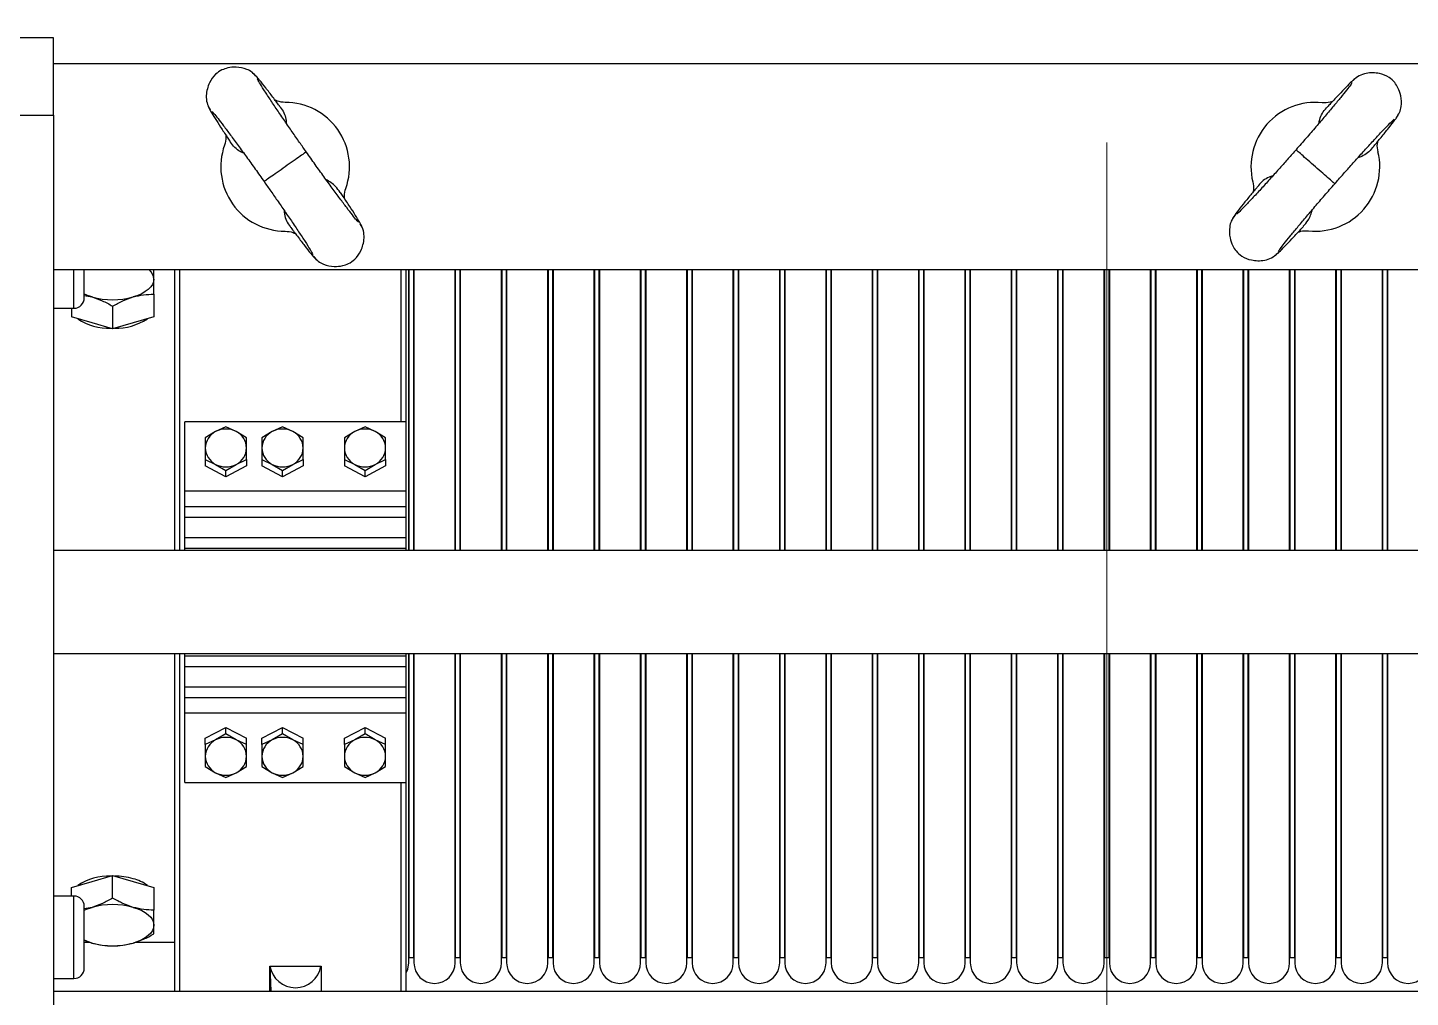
# Model space of a CAD drawing. Header units: centimetres. Extents: x 470464 to 524273, y 49611 to 59074.
# Drawn here: x 488067 to 488093.84, y 53028.44 to 53047.26 of the extents above; entities that cross this region are included whole.
import ezdxf

# ---------------------------------------------------------------- set-up
doc = ezdxf.new("R2010")
doc.units = ezdxf.units.CM
doc.header["$MEASUREMENT"] = 0
doc.linetypes.add('ACAD_ISO08W100', pattern=[36, 24, -3, 6, -3])
doc.linetypes.add('CHAIN', pattern=[0.3543, 0.2362, -0.0295, 0.0591, -0.0295])
doc.layers.add('Barış BABUR 23', color=1, linetype='ACAD_ISO08W100', lineweight=13)
doc.layers.add('vinç', color=7, linetype='Continuous')

# ---------------------------------------------------------------- blocks, each defined once
blk = doc.blocks.new('ytrbnjytrbtrbrervrer')
at = {"color": 2, "linetype": 'Continuous', "lineweight": 25}
for p, q in [((429345.111, 71783.091), (429345.111, 71738.541)), ((429349.111, 71783.091), (429349.111, 71738.541)), ((429363.111, 71738.541), (429363.111, 71783.091)), ((429354.561, 71781.591), (429354.561, 71738.541)), ((429356.561, 71738.541), (429356.561, 71781.591)), ((429349.111, 71764.441), (429354.561, 71764.441)), ((429354.561, 71764.439), (429349.111, 71764.439)), ((429356.561, 71764.441), (429362.561, 71764.441)), ((429362.461, 71764.439), (429356.561, 71764.439)), ((429362.461, 71764.439), (429362.453, 71764.441)), ((429362.461, 71764.344), (429362.461, 71764.439)), ((429349.111, 71764.344), (429354.561, 71764.344)), ((429354.561, 71764.341), (429349.111, 71764.341)), ((429356.561, 71764.344), (429362.461, 71764.344)), ((429362.561, 71764.341), (429356.561, 71764.341)), ((429362.453, 71764.341), (429362.461, 71764.344)), ((429349.111, 71763.541), (429354.561, 71763.541)), ((429354.561, 71763.539), (429349.111, 71763.539)), ((429349.111, 71763.444), (429354.561, 71763.444)), ((429354.561, 71763.441), (429349.111, 71763.441)), ((429356.561, 71763.541), (429362.561, 71763.541)), ((429362.461, 71763.539), (429356.561, 71763.539)), ((429356.561, 71763.444), (429362.461, 71763.444)), ((429362.561, 71763.441), (429356.561, 71763.441)), ((429362.461, 71763.539), (429362.453, 71763.541)), ((429362.453, 71763.441), (429362.461, 71763.444)), ((429362.461, 71763.444), (429362.461, 71763.539)), ((429349.111, 71762.641), (429354.561, 71762.641)), ((429354.561, 71762.639), (429349.111, 71762.639)), ((429349.111, 71762.544), (429354.561, 71762.544)), ((429354.561, 71762.541), (429349.111, 71762.541)), ((429356.561, 71762.641), (429362.561, 71762.641)), ((429362.461, 71762.639), (429356.561, 71762.639)), ((429356.561, 71762.544), (429362.461, 71762.544)), ((429362.561, 71762.541), (429356.561, 71762.541)), ((429362.461, 71762.639), (429362.453, 71762.641)), ((429362.453, 71762.541), (429362.461, 71762.544)), ((429362.461, 71762.544), (429362.461, 71762.639)), ((429349.111, 71761.741), (429354.561, 71761.741)), ((429354.561, 71761.739), (429349.111, 71761.739)), ((429356.561, 71761.741), (429362.561, 71761.741)), ((429362.461, 71761.739), (429356.561, 71761.739)), ((429362.461, 71761.739), (429362.453, 71761.741)), ((429362.461, 71761.644), (429362.461, 71761.739)), ((429349.111, 71761.644), (429354.561, 71761.644)), ((429354.561, 71761.641), (429349.111, 71761.641)), ((429356.561, 71761.644), (429362.461, 71761.644)), ((429362.561, 71761.641), (429356.561, 71761.641)), ((429362.453, 71761.641), (429362.461, 71761.644)), ((429349.111, 71760.841), (429354.561, 71760.841)), ((429354.561, 71760.839), (429349.111, 71760.839)), ((429349.111, 71760.744), (429354.561, 71760.744)), ((429354.561, 71760.741), (429349.111, 71760.741)), ((429356.561, 71760.841), (429362.561, 71760.841)), ((429362.461, 71760.839), (429356.561, 71760.839)), ((429356.561, 71760.744), (429362.461, 71760.744)), ((429362.561, 71760.741), (429356.561, 71760.741)), ((429362.461, 71760.839), (429362.453, 71760.841)), ((429362.453, 71760.741), (429362.461, 71760.744)), ((429362.461, 71760.744), (429362.461, 71760.839)), ((429349.111, 71759.941), (429354.561, 71759.941)), ((429354.561, 71759.939), (429349.111, 71759.939)), ((429349.111, 71759.844), (429354.561, 71759.844)), ((429354.561, 71759.841), (429349.111, 71759.841)), ((429356.561, 71759.941), (429362.561, 71759.941)), ((429362.461, 71759.939), (429356.561, 71759.939)), ((429356.561, 71759.844), (429362.461, 71759.844)), ((429362.561, 71759.841), (429356.561, 71759.841)), ((429362.461, 71759.939), (429362.453, 71759.941)), ((429362.453, 71759.841), (429362.461, 71759.844)), ((429362.461, 71759.844), (429362.461, 71759.939)), ((429349.111, 71759.041), (429354.561, 71759.041)), ((429354.561, 71759.039), (429349.111, 71759.039)), ((429356.561, 71759.041), (429362.561, 71759.041)), ((429362.461, 71759.039), (429356.561, 71759.039)), ((429362.461, 71759.039), (429362.453, 71759.041)), ((429362.461, 71758.944), (429362.461, 71759.039)), ((429349.111, 71758.944), (429354.561, 71758.944)), ((429354.561, 71758.941), (429349.111, 71758.941)), ((429356.561, 71758.944), (429362.461, 71758.944)), ((429362.561, 71758.941), (429356.561, 71758.941)), ((429362.453, 71758.941), (429362.461, 71758.944)), ((429349.111, 71758.141), (429354.561, 71758.141)), ((429354.561, 71758.139), (429349.111, 71758.139)), ((429349.111, 71758.044), (429354.561, 71758.044)), ((429354.561, 71758.041), (429349.111, 71758.041)), ((429356.561, 71758.141), (429362.561, 71758.141)), ((429362.461, 71758.139), (429356.561, 71758.139)), ((429356.561, 71758.044), (429362.461, 71758.044)), ((429362.561, 71758.041), (429356.561, 71758.041)), ((429362.461, 71758.139), (429362.453, 71758.141)), ((429362.453, 71758.041), (429362.461, 71758.044)), ((429362.461, 71758.044), (429362.461, 71758.139)), ((429349.111, 71757.241), (429354.561, 71757.241)), ((429354.561, 71757.239), (429349.111, 71757.239)), ((429349.111, 71757.144), (429354.561, 71757.144)), ((429354.561, 71757.141), (429349.111, 71757.141)), ((429356.561, 71757.241), (429362.561, 71757.241)), ((429362.461, 71757.239), (429356.561, 71757.239)), ((429356.561, 71757.144), (429362.461, 71757.144)), ((429362.561, 71757.141), (429356.561, 71757.141)), ((429362.461, 71757.239), (429362.453, 71757.241)), ((429362.453, 71757.141), (429362.461, 71757.144)), ((429362.461, 71757.144), (429362.461, 71757.239)), ((429349.111, 71756.341), (429354.561, 71756.341)), ((429354.561, 71756.339), (429349.111, 71756.339)), ((429356.561, 71756.341), (429362.561, 71756.341)), ((429362.461, 71756.339), (429356.561, 71756.339)), ((429362.461, 71756.339), (429362.453, 71756.341)), ((429362.461, 71756.244), (429362.461, 71756.339)), ((429349.111, 71756.244), (429354.561, 71756.244)), ((429354.561, 71756.241), (429349.111, 71756.241)), ((429356.561, 71756.244), (429362.461, 71756.244)), ((429362.561, 71756.241), (429356.561, 71756.241)), ((429362.453, 71756.241), (429362.461, 71756.244)), ((429349.111, 71755.441), (429354.561, 71755.441)), ((429354.561, 71755.439), (429349.111, 71755.439)), ((429349.111, 71755.344), (429354.561, 71755.344)), ((429354.561, 71755.341), (429349.111, 71755.341)), ((429356.561, 71755.441), (429362.561, 71755.441)), ((429362.461, 71755.439), (429356.561, 71755.439)), ((429356.561, 71755.344), (429362.461, 71755.344)), ((429362.561, 71755.341), (429356.561, 71755.341)), ((429362.461, 71755.439), (429362.453, 71755.441)), ((429362.453, 71755.341), (429362.461, 71755.344)), ((429362.461, 71755.344), (429362.461, 71755.439)), ((429349.111, 71754.541), (429354.561, 71754.541)), ((429354.561, 71754.539), (429349.111, 71754.539)), ((429349.111, 71754.444), (429354.561, 71754.444)), ((429354.561, 71754.441), (429349.111, 71754.441)), ((429356.561, 71754.541), (429362.561, 71754.541)), ((429362.461, 71754.539), (429356.561, 71754.539)), ((429356.561, 71754.444), (429362.461, 71754.444)), ((429362.561, 71754.441), (429356.561, 71754.441)), ((429362.461, 71754.539), (429362.453, 71754.541)), ((429362.453, 71754.441), (429362.461, 71754.444)), ((429362.461, 71754.444), (429362.461, 71754.539)), ((429349.111, 71753.641), (429354.561, 71753.641)), ((429354.561, 71753.639), (429349.111, 71753.639)), ((429356.561, 71753.641), (429362.561, 71753.641)), ((429362.461, 71753.639), (429356.561, 71753.639)), ((429362.461, 71753.639), (429362.453, 71753.641)), ((429362.461, 71753.544), (429362.461, 71753.639)), ((429349.111, 71753.544), (429354.561, 71753.544)), ((429354.561, 71753.541), (429349.111, 71753.541)), ((429356.561, 71753.544), (429362.461, 71753.544)), ((429362.561, 71753.541), (429356.561, 71753.541)), ((429362.453, 71753.541), (429362.461, 71753.544)), ((429349.111, 71752.741), (429354.561, 71752.741)), ((429354.561, 71752.739), (429349.111, 71752.739)), ((429349.111, 71752.644), (429354.561, 71752.644)), ((429354.561, 71752.641), (429349.111, 71752.641)), ((429356.561, 71752.741), (429362.561, 71752.741)), ((429362.461, 71752.739), (429356.561, 71752.739)), ((429356.561, 71752.644), (429362.461, 71752.644)), ((429362.561, 71752.641), (429356.561, 71752.641)), ((429362.461, 71752.739), (429362.453, 71752.741)), ((429362.453, 71752.641), (429362.461, 71752.644)), ((429362.461, 71752.644), (429362.461, 71752.739)), ((429349.111, 71751.841), (429354.561, 71751.841)), ((429354.561, 71751.839), (429349.111, 71751.839)), ((429356.561, 71751.841), (429362.561, 71751.841)), ((429362.461, 71751.839), (429356.561, 71751.839)), ((429362.461, 71751.839), (429362.453, 71751.841)), ((429362.461, 71751.744), (429362.461, 71751.839)), ((429349.111, 71751.744), (429354.561, 71751.744)), ((429354.561, 71751.741), (429349.111, 71751.741)), ((429356.561, 71751.744), (429362.461, 71751.744)), ((429362.561, 71751.741), (429356.561, 71751.741)), ((429362.453, 71751.741), (429362.461, 71751.744)), ((429349.111, 71750.941), (429354.561, 71750.941)), ((429354.561, 71750.939), (429349.111, 71750.939)), ((429349.111, 71750.844), (429354.561, 71750.844)), ((429354.561, 71750.841), (429349.111, 71750.841)), ((429356.561, 71750.941), (429362.561, 71750.941)), ((429362.461, 71750.939), (429356.561, 71750.939)), ((429356.561, 71750.844), (429362.461, 71750.844)), ((429362.561, 71750.841), (429356.561, 71750.841)), ((429362.461, 71750.939), (429362.453, 71750.941)), ((429362.453, 71750.841), (429362.461, 71750.844)), ((429362.461, 71750.844), (429362.461, 71750.939)), ((429349.111, 71750.041), (429354.561, 71750.041)), ((429354.561, 71750.039), (429349.111, 71750.039)), ((429349.111, 71749.944), (429354.561, 71749.944)), ((429354.561, 71749.941), (429349.111, 71749.941)), ((429356.561, 71750.041), (429362.561, 71750.041)), ((429362.461, 71750.039), (429356.561, 71750.039)), ((429356.561, 71749.944), (429362.461, 71749.944)), ((429362.561, 71749.941), (429356.561, 71749.941)), ((429362.461, 71750.039), (429362.453, 71750.041)), ((429362.453, 71749.941), (429362.461, 71749.944)), ((429362.461, 71749.944), (429362.461, 71750.039)), ((429349.111, 71749.141), (429354.561, 71749.141)), ((429354.561, 71749.139), (429349.111, 71749.139)), ((429356.561, 71749.141), (429362.561, 71749.141)), ((429362.461, 71749.139), (429356.561, 71749.139)), ((429362.461, 71749.139), (429362.453, 71749.141)), ((429362.461, 71749.044), (429362.461, 71749.139)), ((429349.111, 71749.044), (429354.561, 71749.044)), ((429354.561, 71749.041), (429349.111, 71749.041)), ((429356.561, 71749.044), (429362.461, 71749.044)), ((429362.561, 71749.041), (429356.561, 71749.041)), ((429362.453, 71749.041), (429362.461, 71749.044)), ((429349.111, 71748.241), (429354.561, 71748.241)), ((429354.561, 71748.239), (429349.111, 71748.239)), ((429349.111, 71748.144), (429354.561, 71748.144)), ((429354.561, 71748.141), (429349.111, 71748.141)), ((429356.561, 71748.241), (429362.561, 71748.241)), ((429362.461, 71748.239), (429356.561, 71748.239)), ((429356.561, 71748.144), (429362.461, 71748.144)), ((429362.561, 71748.141), (429356.561, 71748.141)), ((429362.461, 71748.239), (429362.453, 71748.241)), ((429362.453, 71748.141), (429362.461, 71748.144)), ((429362.461, 71748.144), (429362.461, 71748.239)), ((429349.111, 71747.341), (429354.561, 71747.341)), ((429354.561, 71747.339), (429349.111, 71747.339)), ((429349.111, 71747.244), (429354.561, 71747.244)), ((429354.561, 71747.241), (429349.111, 71747.241)), ((429356.561, 71747.341), (429362.561, 71747.341)), ((429362.461, 71747.339), (429356.561, 71747.339)), ((429356.561, 71747.244), (429362.461, 71747.244)), ((429362.561, 71747.241), (429356.561, 71747.241)), ((429362.461, 71747.339), (429362.453, 71747.341)), ((429362.453, 71747.241), (429362.461, 71747.244)), ((429362.461, 71747.244), (429362.461, 71747.339)), ((429349.111, 71746.441), (429354.561, 71746.441)), ((429354.561, 71746.439), (429349.111, 71746.439)), ((429356.561, 71746.441), (429362.561, 71746.441)), ((429362.461, 71746.439), (429356.561, 71746.439)), ((429362.461, 71746.439), (429362.453, 71746.441)), ((429362.461, 71746.344), (429362.461, 71746.439)), ((429349.111, 71746.344), (429354.561, 71746.344)), ((429354.561, 71746.341), (429349.111, 71746.341)), ((429356.561, 71746.344), (429362.461, 71746.344)), ((429362.561, 71746.341), (429356.561, 71746.341)), ((429362.453, 71746.341), (429362.461, 71746.344)), ((429349.111, 71745.541), (429354.561, 71745.541)), ((429354.561, 71745.539), (429349.111, 71745.539)), ((429349.111, 71745.444), (429354.561, 71745.444)), ((429354.561, 71745.441), (429349.111, 71745.441)), ((429352.061, 71745.391), (429349.111, 71745.391)), ((429352.061, 71745.391), (429352.061, 71741.091)), ((429353.406, 71745.391), (429352.061, 71745.391)), ((429353.406, 71745.391), (429353.406, 71741.091)), ((429353.711, 71745.391), (429353.406, 71745.391)), ((429353.711, 71745.391), (429353.711, 71741.091)), ((429353.911, 71745.391), (429353.711, 71745.391)), ((429353.911, 71741.091), (429353.911, 71745.391)), ((429354.311, 71745.391), (429353.911, 71745.391)), ((429354.311, 71745.391), (429354.311, 71741.091)), ((429354.511, 71745.391), (429354.311, 71745.391)), ((429354.511, 71741.091), (429354.511, 71745.391)), ((429354.561, 71745.391), (429354.511, 71745.391)), ((429356.561, 71745.541), (429362.561, 71745.541)), ((429362.461, 71745.539), (429356.561, 71745.539)), ((429356.561, 71745.444), (429362.461, 71745.444)), ((429362.561, 71745.441), (429356.561, 71745.441)), ((429356.611, 71745.391), (429356.561, 71745.391)), ((429356.611, 71745.391), (429356.611, 71741.091)), ((429356.811, 71745.391), (429356.611, 71745.391)), ((429356.811, 71741.091), (429356.811, 71745.391)), ((429357.211, 71745.391), (429356.811, 71745.391)), ((429357.211, 71745.391), (429357.211, 71741.091)), ((429357.411, 71745.391), (429357.211, 71745.391)), ((429357.411, 71741.091), (429357.411, 71745.391)), ((429357.716, 71745.391), (429357.411, 71745.391)), ((429357.716, 71745.391), (429357.716, 71741.091)), ((429359.061, 71745.391), (429357.716, 71745.391)), ((429359.061, 71741.091), (429359.061, 71745.391)), ((429363.111, 71745.391), (429359.061, 71745.391)), ((429362.461, 71745.539), (429362.453, 71745.541)), ((429362.453, 71745.441), (429362.461, 71745.444)), ((429362.461, 71745.444), (429362.461, 71745.539)), ((429352.061, 71745.291), (429349.111, 71745.291)), ((429363.111, 71745.291), (429359.061, 71745.291)), ((429352.25, 71744.791), (429352.157, 71744.591)), ((429352.37, 71744.991), (429352.25, 71744.791)), ((429352.569, 71744.991), (429352.37, 71744.991)), ((429352.795, 71744.991), (429352.569, 71744.991)), ((429352.888, 71744.791), (429352.795, 71744.991)), ((429352.795, 71744.991), (429352.918, 71744.991)), ((429353.008, 71744.591), (429352.888, 71744.791)), ((429352.918, 71744.991), (429353.131, 71744.591)), ((429357.991, 71744.591), (429358.204, 71744.991)), ((429358.234, 71744.791), (429358.114, 71744.591)), ((429358.327, 71744.991), (429358.204, 71744.991)), ((429358.327, 71744.991), (429358.234, 71744.791)), ((429358.553, 71744.991), (429358.327, 71744.991)), ((429358.752, 71744.991), (429358.553, 71744.991)), ((429358.872, 71744.791), (429358.752, 71744.991)), ((429358.965, 71744.591), (429358.872, 71744.791)), ((429352.157, 71744.591), (429352.25, 71744.391)), ((429352.888, 71744.391), (429353.008, 71744.591)), ((429353.131, 71744.591), (429352.918, 71744.191)), ((429353.131, 71744.591), (429353.008, 71744.591)), ((429358.204, 71744.191), (429357.991, 71744.591)), ((429358.114, 71744.591), (429357.991, 71744.591)), ((429358.114, 71744.591), (429358.234, 71744.391)), ((429358.872, 71744.391), (429358.965, 71744.591)), ((429352.25, 71744.391), (429352.37, 71744.191)), ((429352.795, 71744.191), (429352.888, 71744.391)), ((429358.234, 71744.391), (429358.327, 71744.191)), ((429358.752, 71744.191), (429358.872, 71744.391)), ((429352.37, 71744.191), (429352.569, 71744.191)), ((429352.569, 71744.191), (429352.795, 71744.191)), ((429352.795, 71744.191), (429352.918, 71744.191)), ((429358.327, 71744.191), (429358.204, 71744.191)), ((429358.327, 71744.191), (429358.553, 71744.191)), ((429358.553, 71744.191), (429358.752, 71744.191)), ((429362.626, 71743.741), (429363.111, 71743.741)), ((429362.626, 71742.741), (429362.626, 71743.741)), ((429352.25, 71743.191), (429352.157, 71742.991)), ((429352.37, 71743.391), (429352.25, 71743.191)), ((429352.569, 71743.391), (429352.37, 71743.391)), ((429352.795, 71743.391), (429352.569, 71743.391)), ((429352.888, 71743.191), (429352.795, 71743.391)), ((429352.795, 71743.391), (429352.918, 71743.391)), ((429353.008, 71742.991), (429352.888, 71743.191)), ((429352.918, 71743.391), (429353.131, 71742.991)), ((429357.991, 71742.991), (429358.204, 71743.391)), ((429358.234, 71743.191), (429358.114, 71742.991)), ((429358.327, 71743.391), (429358.204, 71743.391)), ((429358.327, 71743.391), (429358.234, 71743.191)), ((429358.553, 71743.391), (429358.327, 71743.391)), ((429358.752, 71743.391), (429358.553, 71743.391)), ((429358.872, 71743.191), (429358.752, 71743.391)), ((429358.965, 71742.991), (429358.872, 71743.191)), ((429352.157, 71742.991), (429352.25, 71742.791)), ((429352.888, 71742.791), (429353.008, 71742.991)), ((429353.131, 71742.991), (429352.918, 71742.591)), ((429353.131, 71742.991), (429353.008, 71742.991)), ((429358.204, 71742.591), (429357.991, 71742.991)), ((429358.114, 71742.991), (429357.991, 71742.991)), ((429358.114, 71742.991), (429358.234, 71742.791)), ((429358.872, 71742.791), (429358.965, 71742.991)), ((429352.25, 71742.791), (429352.37, 71742.591)), ((429352.795, 71742.591), (429352.888, 71742.791)), ((429358.234, 71742.791), (429358.327, 71742.591)), ((429358.752, 71742.591), (429358.872, 71742.791)), ((429362.626, 71742.744), (429363.111, 71742.765)), ((429363.111, 71742.741), (429362.626, 71742.741)), ((429352.37, 71742.591), (429352.569, 71742.591)), ((429352.569, 71742.591), (429352.795, 71742.591)), ((429352.795, 71742.591), (429352.918, 71742.591)), ((429358.327, 71742.591), (429358.204, 71742.591)), ((429358.327, 71742.591), (429358.553, 71742.591)), ((429358.553, 71742.591), (429358.752, 71742.591)), ((429352.25, 71742.091), (429352.157, 71741.891)), ((429352.37, 71742.291), (429352.25, 71742.091)), ((429352.569, 71742.291), (429352.37, 71742.291)), ((429352.795, 71742.291), (429352.569, 71742.291)), ((429352.888, 71742.091), (429352.795, 71742.291)), ((429352.795, 71742.291), (429352.918, 71742.291)), ((429353.008, 71741.891), (429352.888, 71742.091)), ((429352.918, 71742.291), (429353.131, 71741.891)), ((429357.991, 71741.891), (429358.204, 71742.291)), ((429358.234, 71742.091), (429358.114, 71741.891)), ((429358.327, 71742.291), (429358.204, 71742.291)), ((429358.327, 71742.291), (429358.234, 71742.091)), ((429358.553, 71742.291), (429358.327, 71742.291)), ((429358.752, 71742.291), (429358.553, 71742.291)), ((429358.872, 71742.091), (429358.752, 71742.291)), ((429358.965, 71741.891), (429358.872, 71742.091)), ((429352.157, 71741.891), (429352.25, 71741.691)), ((429352.888, 71741.691), (429353.008, 71741.891)), ((429353.131, 71741.891), (429352.918, 71741.491)), ((429353.131, 71741.891), (429353.008, 71741.891)), ((429358.204, 71741.491), (429357.991, 71741.891)), ((429358.114, 71741.891), (429357.991, 71741.891)), ((429358.114, 71741.891), (429358.234, 71741.691)), ((429358.872, 71741.691), (429358.965, 71741.891)), ((429352.25, 71741.691), (429352.37, 71741.491)), ((429352.795, 71741.491), (429352.888, 71741.691)), ((429358.234, 71741.691), (429358.327, 71741.491)), ((429358.752, 71741.491), (429358.872, 71741.691)), ((429352.37, 71741.491), (429352.569, 71741.491)), ((429352.569, 71741.491), (429352.795, 71741.491)), ((429352.795, 71741.491), (429352.918, 71741.491)), ((429358.327, 71741.491), (429358.204, 71741.491)), ((429358.327, 71741.491), (429358.553, 71741.491)), ((429358.553, 71741.491), (429358.752, 71741.491)), ((429353.406, 71741.091), (429352.061, 71741.091)), ((429353.711, 71741.091), (429353.406, 71741.091)), ((429353.911, 71741.091), (429353.711, 71741.091)), ((429354.311, 71741.091), (429353.911, 71741.091)), ((429354.511, 71741.091), (429354.311, 71741.091)), ((429354.561, 71741.091), (429354.511, 71741.091)), ((429356.611, 71741.091), (429356.561, 71741.091)), ((429356.811, 71741.091), (429356.611, 71741.091)), ((429357.211, 71741.091), (429356.811, 71741.091)), ((429357.411, 71741.091), (429357.211, 71741.091)), ((429357.716, 71741.091), (429357.411, 71741.091)), ((429359.061, 71741.091), (429357.716, 71741.091)), ((429349.111, 71740.991), (429354.561, 71740.991)), ((429349.111, 71740.891), (429354.561, 71740.891)), ((429356.561, 71740.991), (429363.111, 71740.991)), ((429356.561, 71740.891), (429363.111, 71740.891)), ((429362.161, 71740.136), (429362.161, 71740.891)), ((429349.122, 71740.491), (429349.111, 71740.47)), ((429349.584, 71740.491), (429350.024, 71740.491)), ((429350.024, 71740.491), (429350.14, 71740.091)), ((429360.982, 71740.091), (429361.098, 71740.491)), ((429361.098, 71740.491), (429361.538, 71740.491)), ((429350.14, 71740.091), (429350.255, 71739.691)), ((429360.867, 71739.691), (429360.982, 71740.091)), ((429349.815, 71739.691), (429350.255, 71739.691)), ((429350.255, 71739.691), (429350.14, 71739.291)), ((429360.982, 71739.291), (429360.867, 71739.691)), ((429361.307, 71739.691), (429360.867, 71739.691)), ((429349.607, 71739.141), (429349.637, 71739.291)), ((429350.14, 71739.291), (429350.024, 71738.891)), ((429361.098, 71738.891), (429360.982, 71739.291)), ((429361.485, 71739.291), (429361.516, 71739.141)), ((429362.122, 71739.141), (429362.177, 71739.291)), ((429362.161, 71739.141), (429362.161, 71739.247)), ((429349.856, 71738.941), (429349.111, 71738.941)), ((429349.856, 71738.541), (429349.856, 71738.941)), ((429349.856, 71738.891), (429350.024, 71738.891)), ((429361.266, 71738.891), (429361.098, 71738.891)), ((429362.866, 71738.941), (429361.266, 71738.941)), ((429361.266, 71738.941), (429361.266, 71738.541)), ((429362.866, 71738.541), (429362.866, 71738.941)), ((429344.611, 71738.541), (429344.611, 71737.541)), ((429346.111, 71738.541), (429344.611, 71738.541)), ((429346.111, 71737.541), (429346.111, 71738.541)), ((429346.111, 71738.541), (429355.125, 71738.541)), ((429355.125, 71738.541), (429355.997, 71738.541)), ((429355.997, 71738.541), (429373.611, 71738.541))]:
    blk.add_line(p, q, dxfattribs=at)
at = {"color": 2, "linetype": 'Continuous', "lineweight": 25, "flags": 128}
for points in [[(429362.755, 71745.391), (429362.685, 71745.422), (429362.561, 71745.441)], [(429349.291, 71740.491), (429349.343, 71740.484), (429349.394, 71740.464), (429349.444, 71740.43), (429349.491, 71740.384), (429349.534, 71740.326), (429349.574, 71740.257), (429349.608, 71740.178), (429349.637, 71740.091)], [(429361.485, 71740.091), (429361.514, 71740.178), (429361.548, 71740.257), (429361.587, 71740.326), (429361.631, 71740.384), (429361.678, 71740.43), (429361.727, 71740.464), (429361.779, 71740.484), (429361.831, 71740.491)], [(429361.831, 71740.491), (429361.883, 71740.484), (429361.935, 71740.464), (429361.984, 71740.43), (429362.031, 71740.384), (429362.075, 71740.326), (429362.114, 71740.257), (429362.148, 71740.178), (429362.177, 71740.091)], [(429349.637, 71739.291), (429349.608, 71739.204), (429349.577, 71739.131)], [(429361.541, 71739.141), (429361.514, 71739.204), (429361.485, 71739.291)], [(429362.177, 71739.291), (429362.148, 71739.204), (429362.117, 71739.131)]]:
    blk.add_lwpolyline(points, dxfattribs=at)
at = {"color": 2, "linetype": 'Continuous', "lineweight": 25}
for centre, radius, start, end in [((429362.561, 71764.841), 0.4, 270, 90), ((429347.111, 71763.041), 1.25, 353.9504, 103.5295), ((429362.561, 71763.941), 0.4, 270, 90), ((429362.561, 71763.041), 0.4, 270, 90), ((429347.111, 71763.041), 1.25, 173.9504, 283.5295), ((429362.561, 71762.141), 0.4, 270, 90), ((429362.561, 71761.241), 0.4, 270, 90), ((429362.561, 71760.341), 0.4, 270, 90), ((429362.561, 71759.441), 0.4, 270, 90), ((429362.561, 71758.541), 0.4, 270, 90), ((429362.561, 71757.641), 0.4, 270, 90), ((429362.561, 71756.741), 0.4, 270, 90), ((429362.561, 71755.841), 0.4, 270, 90), ((429362.561, 71754.941), 0.4, 270, 90), ((429362.561, 71754.041), 0.4, 270, 90), ((429362.561, 71753.141), 0.4, 270, 90), ((429362.561, 71752.241), 0.4, 270, 90), ((429362.561, 71751.341), 0.4, 270, 90), ((429362.561, 71750.441), 0.4, 270, 90), ((429362.561, 71749.541), 0.4, 270, 90), ((429362.561, 71748.641), 0.4, 270, 90), ((429362.561, 71747.741), 0.4, 270, 90), ((429362.561, 71746.841), 0.4, 270, 90), ((429362.561, 71745.941), 0.4, 270, 90), ((429352.63, 71744.591), 0.429, 152.2396, 207.7604), ((429352.575, 71744.627), 0.364, 90.9844, 153.2037), ((429352.562, 71744.627), 0.364, 26.7952, 89.0167), ((429352.508, 71744.591), 0.429, 332.2396, 27.7604), ((429358.614, 71744.591), 0.429, 152.2396, 207.7604), ((429358.56, 71744.627), 0.364, 90.9854, 153.2027), ((429358.547, 71744.627), 0.364, 26.7973, 89.0156), ((429358.492, 71744.591), 0.429, 332.2424, 27.7576), ((429347.111, 71743.041), 1.25, 70.4258, 180.0048), ((429352.575, 71744.555), 0.364, 206.7942, 269.0162), ((429352.562, 71744.555), 0.364, 270.9827, 333.2069), ((429358.56, 71744.555), 0.364, 206.7952, 269.0152), ((429358.547, 71744.555), 0.364, 270.9839, 333.2048), ((429362.542, 71743.241), 0.502, 279.621, 80.379), ((429352.63, 71742.991), 0.429, 152.2393, 207.7607), ((429352.575, 71743.027), 0.364, 90.9829, 153.206), ((429352.562, 71743.027), 0.364, 26.7929, 89.0182), ((429352.508, 71742.991), 0.429, 332.2393, 27.7607), ((429358.614, 71742.991), 0.429, 152.2393, 207.7607), ((429358.56, 71743.027), 0.364, 90.9839, 153.205), ((429358.547, 71743.027), 0.364, 26.795, 89.0171), ((429358.492, 71742.991), 0.429, 332.2421, 27.7579), ((429347.111, 71743.041), 1.25, 250.4258, 0.0048), ((429352.575, 71742.955), 0.364, 206.7935, 269.0176), ((429352.562, 71742.955), 0.364, 270.9813, 333.2076), ((429358.56, 71742.955), 0.364, 206.7945, 269.0166), ((429358.547, 71742.955), 0.364, 270.9824, 333.2055), ((429352.63, 71741.891), 0.429, 152.2393, 207.7607), ((429352.575, 71741.927), 0.364, 90.9824, 153.2065), ((429352.562, 71741.927), 0.364, 26.7924, 89.0187), ((429352.508, 71741.891), 0.429, 332.2393, 27.7607), ((429358.614, 71741.891), 0.429, 152.2393, 207.7607), ((429358.56, 71741.927), 0.364, 90.9834, 153.2055), ((429358.547, 71741.927), 0.364, 26.7945, 89.0176), ((429358.492, 71741.891), 0.429, 332.2421, 27.7579), ((429352.575, 71741.855), 0.364, 206.794, 269.0171), ((429352.562, 71741.855), 0.364, 270.9818, 333.2071), ((429358.56, 71741.855), 0.364, 206.795, 269.0161), ((429358.547, 71741.855), 0.364, 270.9829, 333.205), ((429349.305, 71740.231), 0.261, 92.9861, 137.863), ((429349.133, 71739.752), 1.112, 358.715, 33.4889), ((429361.68, 71739.901), 0.774, 143.1167, 165.7755), ((429348.185, 71739.691), 1.507, 344.6024, 15.3976), ((429362.343, 71739.699), 1.466, 164.4796, 178.9045), ((429362.937, 71739.691), 1.506, 164.6009, 195.3991), ((429360.725, 71739.691), 1.507, 344.6029, 15.3971), ((429349.15, 71739.626), 1.095, 326.2352, 1.5609), ((429361.966, 71739.624), 1.09, 178.3486, 213.8553), ((429349.656, 71738.941), 0.2, 0, 90), ((429361.466, 71738.941), 0.2, 90, 180), ((429362.666, 71738.941), 0.2, 0, 90)]:
    blk.add_arc(centre, radius, start, end, dxfattribs=at)
for points, knots in [([(429346.165, 71764.608), (429346.13, 71764.632), (429346.062, 71764.68), (429345.912, 71764.716), (429345.746, 71764.71), (429345.589, 71764.657), (429345.466, 71764.579), (429345.359, 71764.46), (429345.301, 71764.31), (429345.283, 71764.157), (429345.295, 71764.024), (429345.337, 71763.885), (429345.402, 71763.813), (429345.434, 71763.775)], [0, 0, 0, 0, 0.07688, 0.149955, 0.280414, 0.380862, 0.452228, 0.542103, 0.666447, 0.742118, 0.824619, 0.91104, 1, 1, 1, 1]), ([(429346.726, 71764.163), (429346.671, 71764.209), (429346.545, 71764.314), (429346.375, 71764.452), (429346.223, 71764.571), (429346.114, 71764.65), (429346.101, 71764.649), (429346.095, 71764.649)], [0, 0, 0, 0, 0.146898, 0.335832, 0.546693, 0.780924, 1, 1, 1, 1]), ([(429347.441, 71763.417), (429347.384, 71763.467), (429347.264, 71763.573), (429347.079, 71763.737), (429346.886, 71763.911), (429346.692, 71764.087), (429346.508, 71764.257), (429346.349, 71764.407), (429346.228, 71764.525), (429346.203, 71764.556), (429346.19, 71764.572)], [0, 0, 0, 0, 0.088419, 0.1866789, 0.294719, 0.4126306, 0.5408206, 0.6805592, 0.8338606, 1, 1, 1, 1]), ([(429346.819, 71764.257), (429346.767, 71764.248), (429346.698, 71764.236), (429346.631, 71764.252), (429346.615, 71764.256)], [0, 0, 0, 0, 0.747018, 1, 1, 1, 1]), ([(429346.724, 71764.162), (429346.732, 71764.157), (429346.811, 71764.101), (429346.893, 71764), (429346.926, 71763.892), (429346.934, 71763.868)], [0, 0, 0, 0, 0.0728253, 0.7889499, 1, 1, 1, 1]), ([(429345.384, 71763.841), (429345.383, 71763.836), (429345.383, 71763.826), (429345.451, 71763.751), (429345.559, 71763.642), (429345.706, 71763.501), (429345.84, 71763.376), (429345.93, 71763.294), (429345.954, 71763.272)], [0, 0, 0, 0, 0.1821078, 0.3857271, 0.5793666, 0.762424, 0.9372451, 1, 1, 1, 1]), ([(429345.473, 71763.755), (429345.487, 71763.747), (429345.513, 71763.732), (429345.616, 71763.652), (429345.756, 71763.54), (429345.928, 71763.398), (429346.123, 71763.234), (429346.334, 71763.054), (429346.555, 71762.863), (429346.706, 71762.731), (429346.781, 71762.665)], [0, 0, 0, 0, 0.138849, 0.273278, 0.402095, 0.526317, 0.647354, 0.766154, 0.883397, 1, 1, 1, 1]), ([(429345.842, 71763.375), (429345.848, 71763.359), (429345.873, 71763.296), (429345.87, 71763.226), (429345.868, 71763.173)], [0, 0, 0, 0, 0.246532, 1, 1, 1, 1]), ([(429347.441, 71763.417), (429347.436, 71763.411), (429347.426, 71763.4), (429347.35, 71763.313), (429347.241, 71763.189), (429347.154, 71763.091), (429347.111, 71763.041)], [0, 0, 0, 0, 0.2500025, 0.5000018, 0.7500009, 1, 1, 1, 1]), ([(429348.749, 71762.328), (429348.735, 71762.336), (429348.709, 71762.351), (429348.606, 71762.43), (429348.466, 71762.543), (429348.294, 71762.685), (429348.099, 71762.849), (429347.888, 71763.028), (429347.667, 71763.219), (429347.516, 71763.351), (429347.441, 71763.417)], [0, 0, 0, 0, 0.138849, 0.273277, 0.402095, 0.526316, 0.647354, 0.766153, 0.883395, 1, 1, 1, 1]), ([(429346.268, 71763.109), (429346.243, 71763.114), (429346.132, 71763.133), (429346.023, 71763.199), (429345.959, 71763.268), (429345.955, 71763.273)], [0, 0, 0, 0, 0.21434, 0.946668, 1, 1, 1, 1]), ([(429347.111, 71763.041), (429347.068, 71762.992), (429346.981, 71762.894), (429346.872, 71762.769), (429346.796, 71762.682), (429346.786, 71762.671), (429346.781, 71762.665)], [0, 0, 0, 0, 0.249995, 0.499996, 0.749995, 1, 1, 1, 1]), ([(429348.265, 71762.805), (429348.228, 71762.839), (429348.134, 71762.925), (429348.013, 71762.963), (429347.939, 71762.986)], [0, 0, 0, 0, 0.394724, 1, 1, 1, 1]), ([(429348.838, 71762.242), (429348.838, 71762.247), (429348.839, 71762.257), (429348.771, 71762.331), (429348.663, 71762.44), (429348.516, 71762.581), (429348.382, 71762.706), (429348.292, 71762.788), (429348.269, 71762.809)], [0, 0, 0, 0, 0.182243, 0.386014, 0.579798, 0.762991, 0.937942, 1, 1, 1, 1]), ([(429348.38, 71762.707), (429348.374, 71762.723), (429348.349, 71762.787), (429348.352, 71762.857), (429348.354, 71762.91)], [0, 0, 0, 0, 0.2521, 1, 1, 1, 1]), ([(429346.781, 71762.665), (429346.838, 71762.615), (429346.958, 71762.51), (429347.143, 71762.346), (429347.336, 71762.172), (429347.53, 71761.996), (429347.714, 71761.826), (429347.873, 71761.676), (429347.994, 71761.557), (429348.019, 71761.526), (429348.032, 71761.51)], [0, 0, 0, 0, 0.088421, 0.18668, 0.29472, 0.41263, 0.540822, 0.680559, 0.833861, 1, 1, 1, 1]), ([(429348.057, 71761.475), (429348.092, 71761.45), (429348.16, 71761.403), (429348.31, 71761.366), (429348.476, 71761.373), (429348.633, 71761.426), (429348.756, 71761.503), (429348.863, 71761.622), (429348.921, 71761.773), (429348.939, 71761.926), (429348.927, 71762.059), (429348.885, 71762.197), (429348.82, 71762.27), (429348.787, 71762.307)], [0, 0, 0, 0, 0.07688, 0.149958, 0.280417, 0.380862, 0.452231, 0.542103, 0.666449, 0.742119, 0.824622, 0.911042, 1, 1, 1, 1]), ([(429347.288, 71762.215), (429347.296, 71762.19), (429347.329, 71762.083), (429347.411, 71761.981), (429347.49, 71761.926), (429347.498, 71761.921)], [0, 0, 0, 0, 0.211049, 0.927162, 1, 1, 1, 1]), ([(429347.403, 71761.826), (429347.455, 71761.835), (429347.524, 71761.846), (429347.591, 71761.831), (429347.607, 71761.827)], [0, 0, 0, 0, 0.747022, 1, 1, 1, 1]), ([(429347.496, 71761.919), (429347.551, 71761.873), (429347.677, 71761.768), (429347.847, 71761.63), (429347.999, 71761.511), (429348.108, 71761.432), (429348.121, 71761.433), (429348.127, 71761.434)], [0, 0, 0, 0, 0.146896, 0.335832, 0.546692, 0.780924, 1, 1, 1, 1]), ([(429348.292, 71744.534), (429348.288, 71744.535), (429348.278, 71744.538), (429348.19, 71744.49), (429348.058, 71744.41), (429347.887, 71744.299), (429347.734, 71744.199), (429347.634, 71744.131), (429347.607, 71744.113)], [0, 0, 0, 0, 0.182243, 0.386013, 0.579797, 0.762988, 0.93794, 1, 1, 1, 1]), ([(429348.855, 71743.595), (429348.887, 71743.623), (429348.949, 71743.678), (429349.02, 71743.815), (429349.053, 71743.979), (429349.038, 71744.143), (429348.991, 71744.281), (429348.9, 71744.413), (429348.767, 71744.504), (429348.623, 71744.557), (429348.491, 71744.577), (429348.347, 71744.569), (429348.261, 71744.523), (429348.217, 71744.5)], [0, 0, 0, 0, 0.076881, 0.149957, 0.280417, 0.380862, 0.452229, 0.542104, 0.666449, 0.742117, 0.82462, 0.911039, 1, 1, 1, 1]), ([(429348.188, 71744.467), (429348.177, 71744.455), (429348.156, 71744.433), (429348.055, 71744.352), (429347.913, 71744.242), (429347.734, 71744.108), (429347.529, 71743.957), (429347.305, 71743.794), (429347.068, 71743.623), (429346.904, 71743.508), (429346.823, 71743.45)], [0, 0, 0, 0, 0.1388489, 0.2732778, 0.4020955, 0.5263178, 0.6473537, 0.7661549, 0.8833974, 1, 1, 1, 1]), ([(429347.611, 71744.108), (429347.569, 71744.08), (429347.463, 71744.009), (429347.398, 71743.9), (429347.359, 71743.833)], [0, 0, 0, 0, 0.394725, 1, 1, 1, 1]), ([(429347.732, 71744.197), (429347.715, 71744.195), (429347.648, 71744.186), (429347.58, 71744.205), (429347.53, 71744.219)], [0, 0, 0, 0, 0.252107, 1, 1, 1, 1]), ([(429346.823, 71743.45), (429346.761, 71743.406), (429346.63, 71743.314), (429346.427, 71743.173), (429346.213, 71743.026), (429345.997, 71742.878), (429345.788, 71742.739), (429345.605, 71742.62), (429345.461, 71742.53), (429345.426, 71742.513), (429345.407, 71742.504)], [0, 0, 0, 0, 0.088421, 0.18668, 0.29472, 0.412631, 0.540821, 0.68056, 0.833861, 1, 1, 1, 1]), ([(429346.823, 71743.45), (429346.827, 71743.444), (429346.836, 71743.431), (429346.902, 71743.337), (429346.998, 71743.202), (429347.073, 71743.095), (429347.111, 71743.041)], [0, 0, 0, 0, 0.250003, 0.5, 0.750004, 1, 1, 1, 1]), ([(429347.399, 71742.633), (429347.461, 71742.676), (429347.592, 71742.768), (429347.795, 71742.91), (429348.009, 71743.057), (429348.225, 71743.204), (429348.434, 71743.344), (429348.617, 71743.463), (429348.76, 71743.553), (429348.796, 71743.57), (429348.815, 71743.578)], [0, 0, 0, 0, 0.088421, 0.186679, 0.29472, 0.41263, 0.540821, 0.680559, 0.833861, 1, 1, 1, 1]), ([(429348.292, 71743.154), (429348.35, 71743.196), (429348.481, 71743.294), (429348.655, 71743.427), (429348.806, 71743.547), (429348.908, 71743.634), (429348.91, 71743.647), (429348.911, 71743.653)], [0, 0, 0, 0, 0.146896, 0.335833, 0.546692, 0.780925, 1, 1, 1, 1]), ([(429348.361, 71743.041), (429348.365, 71743.094), (429348.369, 71743.164), (429348.4, 71743.225), (429348.408, 71743.24)], [0, 0, 0, 0, 0.747033, 1, 1, 1, 1]), ([(429345.93, 71742.929), (429345.872, 71742.886), (429345.741, 71742.789), (429345.567, 71742.656), (429345.416, 71742.535), (429345.314, 71742.448), (429345.312, 71742.435), (429345.311, 71742.429)], [0, 0, 0, 0, 0.146898, 0.335833, 0.546693, 0.780925, 1, 1, 1, 1]), ([(429345.861, 71743.041), (429345.857, 71742.989), (429345.853, 71742.919), (429345.822, 71742.858), (429345.814, 71742.843)], [0, 0, 0, 0, 0.747045, 1, 1, 1, 1]), ([(429345.931, 71742.927), (429345.938, 71742.933), (429346.01, 71742.998), (429346.128, 71743.053), (429346.24, 71743.061), (429346.266, 71743.062)], [0, 0, 0, 0, 0.0728302, 0.7889651, 1, 1, 1, 1]), ([(429347.111, 71743.041), (429347.149, 71742.988), (429347.224, 71742.881), (429347.32, 71742.746), (429347.386, 71742.651), (429347.395, 71742.639), (429347.399, 71742.633)], [0, 0, 0, 0, 0.249995, 0.499998, 0.749998, 1, 1, 1, 1]), ([(429347.956, 71743.02), (429347.982, 71743.022), (429348.094, 71743.029), (429348.212, 71743.085), (429348.284, 71743.149), (429348.291, 71743.155)], [0, 0, 0, 0, 0.211049, 0.92717, 1, 1, 1, 1]), ([(429346.034, 71741.616), (429346.045, 71741.627), (429346.066, 71741.649), (429346.167, 71741.731), (429346.309, 71741.84), (429346.488, 71741.974), (429346.693, 71742.126), (429346.917, 71742.289), (429347.154, 71742.459), (429347.318, 71742.575), (429347.399, 71742.633)], [0, 0, 0, 0, 0.138849, 0.273278, 0.402094, 0.526317, 0.647354, 0.766152, 0.883397, 1, 1, 1, 1]), ([(429345.367, 71742.488), (429345.335, 71742.46), (429345.273, 71742.405), (429345.202, 71742.267), (429345.169, 71742.104), (429345.184, 71741.94), (429345.231, 71741.802), (429345.322, 71741.67), (429345.455, 71741.578), (429345.599, 71741.525), (429345.731, 71741.505), (429345.875, 71741.514), (429345.961, 71741.56), (429346.005, 71741.583)], [0, 0, 0, 0, 0.076878, 0.149955, 0.280414, 0.380859, 0.452227, 0.542102, 0.666445, 0.742117, 0.82462, 0.911039, 1, 1, 1, 1]), ([(429346.848, 71742.238), (429346.838, 71742.215), (429346.793, 71742.111), (429346.703, 71742.02), (429346.621, 71741.974), (429346.615, 71741.971)], [0, 0, 0, 0, 0.214348, 0.946664, 1, 1, 1, 1]), ([(429345.93, 71741.549), (429345.934, 71741.548), (429345.944, 71741.544), (429346.032, 71741.593), (429346.164, 71741.673), (429346.335, 71741.783), (429346.488, 71741.884), (429346.589, 71741.952), (429346.616, 71741.97)], [0, 0, 0, 0, 0.182108, 0.385727, 0.579367, 0.762425, 0.937247, 1, 1, 1, 1]), ([(429346.49, 71741.886), (429346.506, 71741.888), (429346.574, 71741.897), (429346.641, 71741.878), (429346.692, 71741.864)], [0, 0, 0, 0, 0.246567, 1, 1, 1, 1]), ([(429349.291, 71740.491), (429349.255, 71740.491), (429349.183, 71740.491), (429349.143, 71740.491), (429349.122, 71740.491)], [0, 0, 0, 0, 0.494511, 1, 1, 1, 1]), ([(429349.584, 71740.491), (429349.529, 71740.491), (429349.418, 71740.491), (429349.334, 71740.491), (429349.291, 71740.491)], [0, 0, 0, 0, 0.495453, 1, 1, 1, 1]), ([(429349.637, 71740.091), (429349.621, 71740.158), (429349.588, 71740.294), (429349.585, 71740.425), (429349.584, 71740.491)], [0, 0, 0, 0, 0.494513, 1, 1, 1, 1]), ([(429361.538, 71740.491), (429361.537, 71740.426), (429361.534, 71740.295), (429361.501, 71740.16), (429361.485, 71740.091)], [0, 0, 0, 0, 0.495454, 1, 1, 1, 1]), ([(429361.831, 71740.491), (429361.789, 71740.491), (429361.705, 71740.491), (429361.594, 71740.491), (429361.538, 71740.491)], [0, 0, 0, 0, 0.494514, 1, 1, 1, 1]), ([(429362, 71740.491), (429361.98, 71740.491), (429361.939, 71740.491), (429361.867, 71740.491), (429361.831, 71740.491)], [0, 0, 0, 0, 0.49546, 1, 1, 1, 1]), ([(429362.177, 71740.091), (429362.155, 71740.158), (429362.11, 71740.294), (429362.037, 71740.425), (429362, 71740.491)], [0, 0, 0, 0, 0.49451, 1, 1, 1, 1]), ([(429349.815, 71739.691), (429349.779, 71739.756), (429349.706, 71739.887), (429349.66, 71740.023), (429349.637, 71740.091)], [0, 0, 0, 0, 0.495454, 1, 1, 1, 1]), ([(429361.485, 71740.091), (429361.462, 71740.024), (429361.417, 71739.889), (429361.344, 71739.758), (429361.307, 71739.691)], [0, 0, 0, 0, 0.494512, 1, 1, 1, 1]), ([(429362.231, 71739.691), (429362.23, 71739.756), (429362.227, 71739.887), (429362.194, 71740.023), (429362.177, 71740.091)], [0, 0, 0, 0, 0.495459, 1, 1, 1, 1]), ([(429349.637, 71739.291), (429349.66, 71739.358), (429349.705, 71739.494), (429349.778, 71739.625), (429349.815, 71739.691)], [0, 0, 0, 0, 0.49451, 1, 1, 1, 1]), ([(429361.307, 71739.691), (429361.343, 71739.626), (429361.416, 71739.495), (429361.462, 71739.36), (429361.485, 71739.291)], [0, 0, 0, 0, 0.495457, 1, 1, 1, 1]), ([(429362.177, 71739.291), (429362.194, 71739.358), (429362.226, 71739.494), (429362.229, 71739.625), (429362.231, 71739.691)], [0, 0, 0, 0, 0.49451, 1, 1, 1, 1]), ([(429349.656, 71739.141), (429349.646, 71739.141), (429349.627, 71739.141), (429349.515, 71739.141), (429349.396, 71739.141), (429349.287, 71739.141), (429349.189, 71739.141), (429349.13, 71739.141), (429349.111, 71739.141)], [0, 0, 0, 0, 0.257354, 0.514707, 0.65325, 0.79473, 0.936206, 1, 1, 1, 1]), ([(429362.066, 71739.141), (429361.991, 71739.141), (429361.875, 71739.141), (429361.735, 71739.141), (429361.639, 71739.141), (429361.562, 71739.141), (429361.487, 71739.141), (429361.474, 71739.141), (429361.466, 71739.141)], [0, 0, 0, 0, 0.239453, 0.368361, 0.500001, 0.631641, 0.760541, 1, 1, 1, 1]), ([(429362.666, 71739.141), (429362.658, 71739.141), (429362.646, 71739.141), (429362.571, 71739.141), (429362.494, 71739.141), (429362.398, 71739.141), (429362.258, 71739.141), (429362.142, 71739.141), (429362.066, 71739.141)], [0, 0, 0, 0, 0.239457, 0.368359, 0.499999, 0.631639, 0.760541, 1, 1, 1, 1])]:
    blk.add_open_spline(points, degree=3, knots=knots, dxfattribs=at)
blk = doc.blocks.new('teyrujehkutk5rjykturjset')
at = {"layer": 'Barış BABUR 23', "color": 2, "linetype": 'CHAIN', "ltscale": 300}
blk.add_line((414541.085, 75738.588), (413333.085, 75738.588), dxfattribs=at)
at = {"layer": 'vinç', "color": 2}
blk.add_blockref('ytrbnjytrbtrbrervrer', (-15647.027, 3979.597), dxfattribs=at)
blk = doc.blocks.new('rtrtjhrkıtyurjtyrkurjt')
at = {"layer": 'vinç', "color": 2}
blk.add_blockref('teyrujehkutk5rjykturjset', (3449.374, -3989.374), dxfattribs=at)

msp = doc.modelspace()

# ---------------------------------------------------------------- block references
at = {"layer": 'vinç', "color": 2, "rotation": 270}
msp.add_blockref('rtrtjhrkıtyurjtyrkurjt', (416338.736, 470194.022), dxfattribs=at)

doc.saveas('drawing.dxf')
